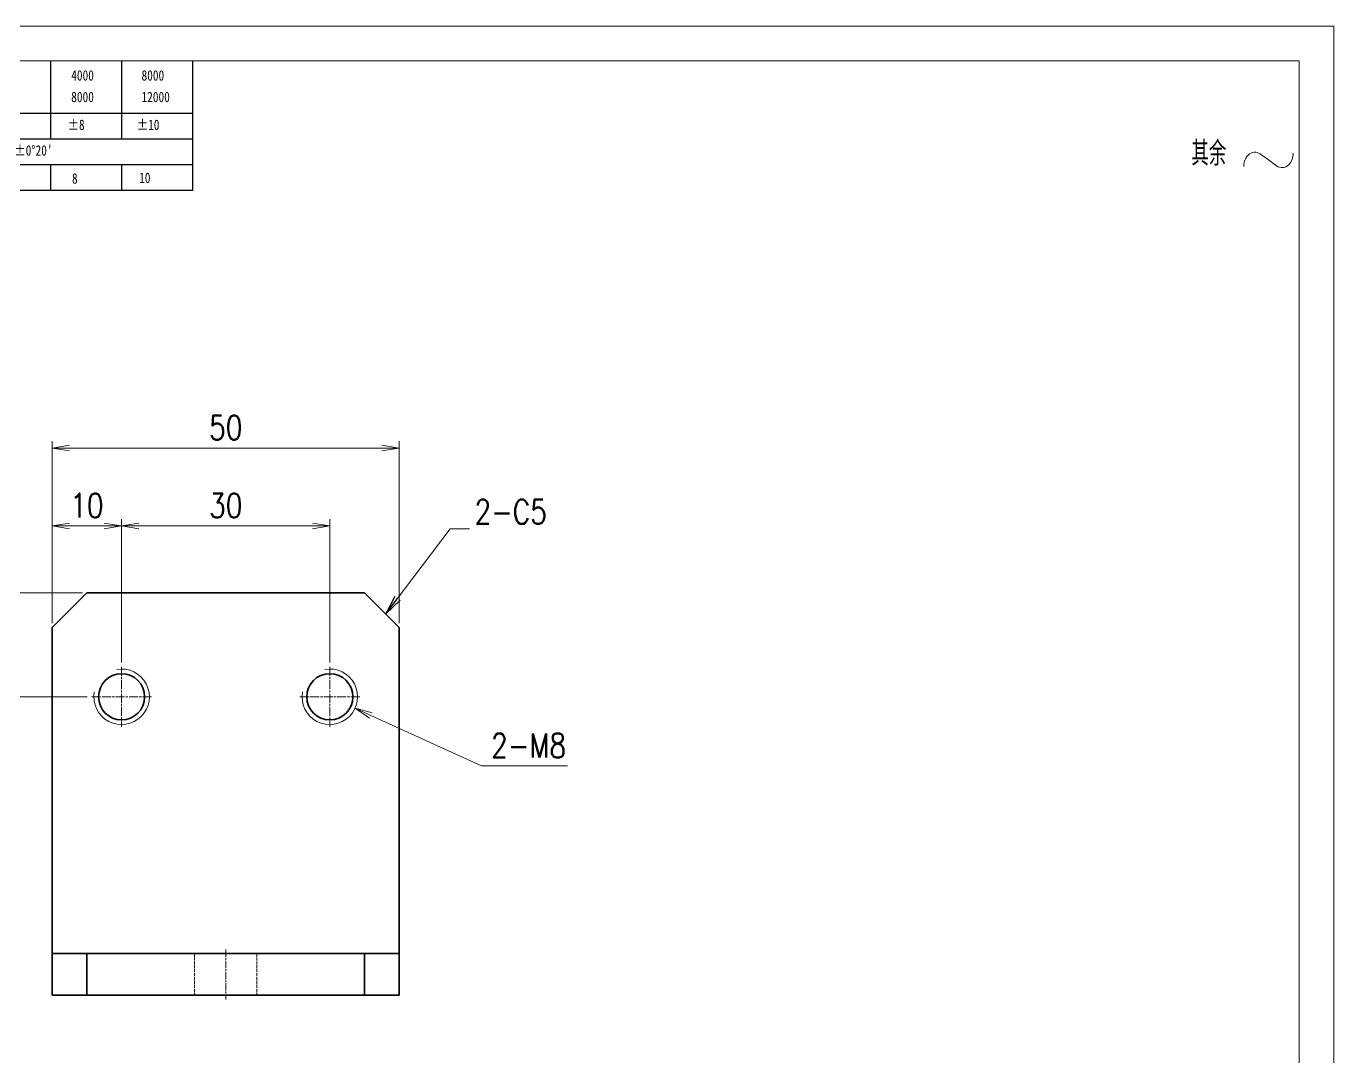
# Model space of a CAD drawing. Header units: inches. Extents: x 269 to 10986, y 1043 to 4337.
# Drawn here: x 4139.9 to 4328.3, y 3645.9 to 3794.4 of the extents above; entities that cross this region are included whole.
import ezdxf

# ---------------------------------------------------------------- set-up
doc = ezdxf.new("R2010")
doc.units = ezdxf.units.IN
doc.header["$MEASUREMENT"] = 0
for name, pattern in [('AM_ISO02W050x2', [3.75, 3, -0.75]), ('AM_ISO08W050x2', [9, 6, -0.75, 1.5, -0.75]), ('DOT2', [0.125, 0, -0.125])]:
    doc.linetypes.add(name, pattern=pattern)
for name, color, linetype, lineweight in [('中心线', 2, 'AM_ISO08W050x2', 18), ('图框', 7, 'Continuous', 18), ('标注线', 3, 'Continuous', 18), ('粗实线', 7, 'Continuous', 35), ('细实线', 3, 'Continuous', 18), ('虚线', 1, 'AM_ISO02W050x2', 18)]:
    doc.layers.add(name, color=color, linetype=linetype, lineweight=lineweight)
doc.layers.add('图\\M+19E79\\M+195B6\\M+18E9A', color=7, linetype='Continuous')
doc.layers.add('打印', color=7, linetype='Continuous', lineweight=15, plot=False)
doc.layers.add('打印-禁用', color=7, linetype='Continuous', lineweight=15, plot=False)
doc.styles.add('DIM', font='romans.shx', dxfattribs={"width": 0.8, "bigfont": 'bigfont.shx'})
doc.styles.add('国标', font='simfang.ttf', dxfattribs={"width": 0.8})
doc.styles.add('机械长仿宋', font='gbenor.shx', dxfattribs={"height": 1, "bigfont": 'gbcbig.shx'})
doc.dimstyles.new('XR 1-1', dxfattribs={"dimtxt": 3.5, "dimasz": 2.5, "dimexe": 1, "dimexo": 0.625, "dimgap": 1.2, "dimtad": 1, "dimtoh": 1, "dimdsep": 46, "dimtxsty": 'DIM', "dimblk": 'OPEN', "dimcen": 0, "dimclrd": 8, "dimclre": 8, "dimclrt": 2, "dimazin": 2, "dimtfac": 0.5, "dimtmove": 0, "dimatfit": 3, "dimldrblk": 'OPEN', "dimfxl": 0, "dimtolj": 2, "dimlwd": 18, "dimlwe": 18, "dimarcsym": 0})
doc.dimstyles.new('XR 1-1$0', dxfattribs={"dimtxt": 3.5, "dimasz": 2.5, "dimexe": 1, "dimexo": 0.625, "dimgap": 1.2, "dimtad": 1, "dimzin": 9, "dimdsep": 46, "dimtxsty": 'DIM', "dimblk": 'OPEN', "dimcen": 0, "dimclrd": 8, "dimclre": 8, "dimclrt": 2, "dimazin": 2, "dimtfac": 0.5, "dimtmove": 0, "dimatfit": 3, "dimldrblk": 'OPEN', "dimfxl": 0, "dimtolj": 2, "dimlwd": 18, "dimlwe": 18, "dimarcsym": 0})
doc.dimstyles.new('XR 1-1$3', dxfattribs={"dimtxt": 3.5, "dimasz": 2.5, "dimexe": 1, "dimexo": 0.625, "dimgap": 1.2, "dimtad": 1, "dimtoh": 1, "dimdsep": 46, "dimtxsty": 'DIM', "dimblk": 'OPEN', "dimcen": 0, "dimclrd": 8, "dimclre": 8, "dimclrt": 2, "dimazin": 2, "dimtfac": 0.5, "dimtofl": 0, "dimtmove": 0, "dimatfit": 3, "dimldrblk": 'OPEN', "dimfxl": 0, "dimtolj": 2, "dimlwd": 18, "dimlwe": 18, "dimarcsym": 0})

# ---------------------------------------------------------------- blocks, each defined once
blk = doc.blocks.new('GZDEH零件A3图框V01版')
at = {"layer": '图\\M+19E79\\M+195B6\\M+18E9A', "color": 9}
for p, q in [((3092.64, -1561.98), (3092.64, -1554.46)), ((3102.86, -1561.98), (3102.86, -1554.46)), ((3113.09, -1573.08), (3113.09, -1554.46)), ((2996.09, -1561.98), (3113.09, -1561.98)), ((3092.64, -1565.68), (3092.64, -1561.98)), ((3102.86, -1565.68), (3102.86, -1561.98)), ((2996.09, -1565.68), (3113.09, -1565.68)), ((2996.09, -1569.38), (3113.09, -1569.38)), ((3092.64, -1573.08), (3092.64, -1569.38)), ((3102.86, -1573.08), (3102.86, -1569.38)), ((2990.09, -1573.08), (3113.09, -1573.08))]:
    blk.add_line(p, q, dxfattribs=at)
at = {"layer": '图框', "linetype": 'Continuous'}
for p, q in [((3272.49, -1554.46), (2882.49, -1554.46)), ((3272.49, -1832.96), (3272.49, -1554.46))]:
    blk.add_line(p, q, dxfattribs=at)
at = {"layer": '打印-禁用', "linetype": 'Continuous'}
for p, q in [((3277.49, -1549.46), (2857.49, -1549.46)), ((3277.49, -1846.46), (3277.49, -1549.46))]:
    blk.add_line(p, q, dxfattribs=at)
at = {"layer": '图\\M+19E79\\M+195B6\\M+18E9A', "color": 9, "style": '国标', "width": 0.8}
for s, p in [('4000', (3095.57, -1557.31)), ('8000', (3105.7, -1557.31)), ('8000', (3095.57, -1560.41)), ('12000', (3105.7, -1560.41)), ('±8', (3095.06, -1564.42)), ('±10', (3105.02, -1564.42)), ("±0%%D20'", (3087.38, -1568.12)), ('8', (3095.68, -1572.15)), ('10', (3105.36, -1572.06))]:
    blk.add_text(s, height=1.5, dxfattribs=at).set_placement(p)
blk = doc.blocks.new('DEH A3')
at = {"layer": '图框'}
blk.add_blockref('GZDEH零件A3图框V01版', (-2857.49, 1846.46), dxfattribs=at)
blk = doc.blocks.new('其余不去材料')
at = {"layer": '标注线', "color": 2, "lineweight": 13}
for points in [[(0, 0.17), (0.01, 0.48), (0.07, 0.79), (0.16, 1.09), (0.28, 1.36), (0.44, 1.6), (0.62, 1.8), (0.82, 1.97), (1.04, 2.09), (1.26, 2.17), (1.49, 2.21), (1.72, 2.21), (1.94, 2.17), (2.37, 1.97), (2.41, 1.95)], [(2.41, 1.95), (3.55, 1.11), (4.7, 0.27)], [(4.7, 0.27), (4.91, 0.14), (5.14, 0.05), (5.37, 0), (5.6, 0), (5.82, 0.04), (6.04, 0.11), (6.45, 0.38), (6.79, 0.8), (7.02, 1.34), (7.11, 1.95), (7.11, 2.09)]]:
    blk.add_lwpolyline(points, dxfattribs=at)
at = {"layer": '标注线', "color": 7, "linetype": 'DOT2', "style": '机械长仿宋'}
blk.add_text('其余', height=3.5, dxfattribs=at).set_placement((-7.56, 0.3))
blk = doc.blocks.new('_Open')
at = {"color": 0, "linetype": 'ByBlock', "lineweight": -2}
for p, q in [((-1, 0.167), (0, 0)), ((-1, -0.167), (0, 0)), ((0, 0), (-1, 0))]:
    blk.add_line(p, q, dxfattribs=at)
blk = doc.blocks.new('*D1178')
at = {"layer": 'Defpoints', "color": 0, "transparency": 16777216}
for p in [(4193.6, 3733.57), (4143.6, 3707.73), (4193.6, 3707.73)]:
    blk.add_point(p, dxfattribs=at)
at = {"layer": '标注线', "color": 8, "lineweight": 18, "transparency": 16777216}
for p, q in [((4143.6, 3708.36), (4143.6, 3734.57)), ((4193.6, 3708.36), (4193.6, 3734.57)), ((4146.1, 3733.57), (4191.1, 3733.57))]:
    blk.add_line(p, q, dxfattribs=at)
at = {"layer": '标注线', "color": 8, "lineweight": 18, "transparency": 16777216, "xscale": 2.5, "yscale": 2.5, "zscale": 2.5, "rotation": 180}
blk.add_blockref('_Open', (4143.6, 3733.57), dxfattribs=at)
at = {"layer": '标注线', "color": 8, "lineweight": 18, "transparency": 16777216, "xscale": 2.5, "yscale": 2.5, "zscale": 2.5}
blk.add_blockref('_Open', (4193.6, 3733.57), dxfattribs=at)
at = {"layer": '标注线', "color": 2, "transparency": 16777216, "insert": (4168.6, 3736.52), "char_height": 3.5, "attachment_point": 5, "style": 'DIM'}
blk.add_mtext('\\A2;50', dxfattribs=at)
blk = doc.blocks.new('*D1179')
at = {"layer": 'Defpoints', "color": 0, "transparency": 16777216}
for p in [(4148.6, 3712.73), (4129.26, 3697.73), (4149.28, 3697.73)]:
    blk.add_point(p, dxfattribs=at)
at = {"layer": '标注线', "color": 8, "lineweight": 18, "transparency": 16777216}
for p, q in [((4147.98, 3712.73), (4128.26, 3712.73)), ((4129.26, 3710.23), (4129.26, 3700.23)), ((4148.66, 3697.73), (4128.26, 3697.73))]:
    blk.add_line(p, q, dxfattribs=at)
at = {"layer": '标注线', "color": 8, "lineweight": 18, "transparency": 16777216, "xscale": 2.5, "yscale": 2.5, "zscale": 2.5}
for p, rotation in [((4129.26, 3712.73), 90), ((4129.26, 3697.73), 270)]:
    blk.add_blockref('_Open', p, dxfattribs=dict(at, rotation=rotation))
at = {"layer": '标注线', "color": 2, "transparency": 16777216, "insert": (4126.31, 3705.23), "char_height": 3.5, "attachment_point": 5, "rotation": 90, "style": 'DIM'}
blk.add_mtext('\\A2;15', dxfattribs=at)
blk = doc.blocks.new('*D1180')
at = {"layer": 'Defpoints', "color": 0, "transparency": 16777216}
for p in [(4143.6, 3722.34), (4143.6, 3719.74), (4153.6, 3702.05)]:
    blk.add_point(p, dxfattribs=at)
at = {"layer": '标注线', "color": 8, "lineweight": 18, "transparency": 16777216}
for p, q in [((4143.6, 3720.36), (4143.6, 3723.34)), ((4153.6, 3702.68), (4153.6, 3723.34)), ((4151.1, 3722.34), (4146.1, 3722.34))]:
    blk.add_line(p, q, dxfattribs=at)
at = {"layer": '标注线', "color": 8, "lineweight": 18, "transparency": 16777216, "xscale": 2.5, "yscale": 2.5, "zscale": 2.5, "rotation": 180}
blk.add_blockref('_Open', (4143.6, 3722.34), dxfattribs=at)
at = {"layer": '标注线', "color": 8, "lineweight": 18, "transparency": 16777216, "xscale": 2.5, "yscale": 2.5, "zscale": 2.5}
blk.add_blockref('_Open', (4153.6, 3722.34), dxfattribs=at)
at = {"layer": '标注线', "color": 2, "transparency": 16777216, "insert": (4148.6, 3725.29), "char_height": 3.5, "attachment_point": 5, "style": 'DIM'}
blk.add_mtext('\\A2;10', dxfattribs=at)
blk = doc.blocks.new('*D1181')
at = {"layer": 'Defpoints', "color": 0, "transparency": 16777216}
for p in [(4183.6, 3722.34), (4153.6, 3718.73), (4183.6, 3702.05)]:
    blk.add_point(p, dxfattribs=at)
at = {"layer": '标注线', "color": 8, "lineweight": 18, "transparency": 16777216}
for p, q in [((4153.6, 3719.36), (4153.6, 3723.34)), ((4183.6, 3702.68), (4183.6, 3723.34)), ((4156.1, 3722.34), (4181.1, 3722.34))]:
    blk.add_line(p, q, dxfattribs=at)
at = {"layer": '标注线', "color": 8, "lineweight": 18, "transparency": 16777216, "xscale": 2.5, "yscale": 2.5, "zscale": 2.5, "rotation": 180}
blk.add_blockref('_Open', (4153.6, 3722.34), dxfattribs=at)
at = {"layer": '标注线', "color": 8, "lineweight": 18, "transparency": 16777216, "xscale": 2.5, "yscale": 2.5, "zscale": 2.5}
blk.add_blockref('_Open', (4183.6, 3722.34), dxfattribs=at)
at = {"layer": '标注线', "color": 2, "transparency": 16777216, "insert": (4168.6, 3725.29), "char_height": 3.5, "attachment_point": 5, "style": 'DIM'}
blk.add_mtext('\\A2;30', dxfattribs=at)
blk = doc.blocks.new('*D1182')
at = {"layer": 'Defpoints', "color": 0, "transparency": 16777216}
for p in [(4179.96, 3699.39), (4187.24, 3696.07)]:
    blk.add_point(p, dxfattribs=at)
at = {"layer": '标注线', "color": 8, "lineweight": 18, "transparency": 16777216}
for p, q in [((4205.44, 3687.76), (4189.52, 3695.03)), ((4217.84, 3687.76), (4205.44, 3687.76))]:
    blk.add_line(p, q, dxfattribs=at)
at = {"layer": '标注线', "color": 8, "lineweight": 18, "transparency": 16777216, "xscale": 2.5, "yscale": 2.5, "zscale": 2.5, "rotation": 155.4555285369291}
blk.add_blockref('_Open', (4187.24, 3696.07), dxfattribs=at)
at = {"layer": '标注线', "color": 2, "transparency": 16777216, "insert": (4212.24, 3690.71), "char_height": 3.5, "attachment_point": 5, "style": 'DIM'}
blk.add_mtext('\\A2;{\\Fromans,bigfont|c134;2-}M8', dxfattribs=at)

msp = doc.modelspace()

# ---------------------------------------------------------------- linework, layer by layer
at = {"layer": '中心线', "lineweight": 13, "ltscale": 0.216028}
for p, q in [((4153.603, 3702.052), (4153.603, 3693.411)), ((4183.603, 3702.052), (4183.603, 3693.411)), ((4157.924, 3697.731), (4149.283, 3697.731)), ((4187.924, 3697.731), (4179.283, 3697.731))]:
    msp.add_line(p, q, dxfattribs=at)
at = {"layer": '中心线', "lineweight": 13, "ltscale": 0.180014}
msp.add_line((4168.603, 3661.331), (4168.603, 3654.131), dxfattribs=at)
at = {"layer": '打印'}
msp.add_lwpolyline([(3908.262, 3794.354), (4328.262, 3794.354), (4328.262, 3497.354), (3908.262, 3497.354)], close=True, dxfattribs=at)
at = {"layer": '粗实线', "ltscale": 0.176777}
for p, q in [((4148.603, 3712.731), (4143.603, 3707.731)), ((4188.603, 3712.731), (4193.603, 3707.731))]:
    msp.add_line(p, q, dxfattribs=at)
at = {"layer": '粗实线'}
for p, q in [((4188.603, 3712.731), (4148.603, 3712.731)), ((4143.603, 3707.731), (4143.603, 3664.731)), ((4193.603, 3707.731), (4193.603, 3664.731)), ((4188.603, 3660.731), (4148.603, 3660.731)), ((4188.603, 3654.731), (4148.603, 3654.731))]:
    msp.add_line(p, q, dxfattribs=at)
at = {"layer": '粗实线', "ltscale": 0.1}
for p, q in [((4143.603, 3664.731), (4143.603, 3660.731)), ((4193.603, 3664.731), (4193.603, 3660.731))]:
    msp.add_line(p, q, dxfattribs=at)
at = {"layer": '粗实线', "ltscale": 0.15}
for p, q in [((4143.603, 3654.731), (4143.603, 3660.731)), ((4148.603, 3654.731), (4148.603, 3660.731)), ((4188.603, 3654.731), (4188.603, 3660.731)), ((4193.603, 3654.731), (4193.603, 3660.731))]:
    msp.add_line(p, q, dxfattribs=at)
at = {"layer": '粗实线', "ltscale": 0.125}
for p, q in [((4143.603, 3660.731), (4148.603, 3660.731)), ((4188.603, 3660.731), (4193.603, 3660.731)), ((4143.603, 3654.731), (4148.603, 3654.731)), ((4188.603, 3654.731), (4193.603, 3654.731))]:
    msp.add_line(p, q, dxfattribs=at)
at = {"layer": '粗实线'}
for centre in [(4153.603, 3697.731), (4183.603, 3697.731)]:
    msp.add_circle(centre, 3.323, dxfattribs=at)
at = {"layer": '细实线'}
for centre in [(4153.603, 3697.731), (4183.603, 3697.731)]:
    msp.add_arc(centre, 4, 169.99999, 100.00001, dxfattribs=at)
at = {"layer": '虚线', "ltscale": 0.15}
for p, q in [((4164.103, 3660.731), (4164.103, 3654.731)), ((4164.103, 3660.731), (4164.103, 3654.731)), ((4173.103, 3660.731), (4173.103, 3654.731)), ((4173.103, 3660.731), (4173.103, 3654.731))]:
    msp.add_line(p, q, dxfattribs=at)

# ---------------------------------------------------------------- block references
at = {"layer": '图框'}
msp.add_blockref('DEH A3', (3908.262, 3497.354), dxfattribs=at)
at = {"layer": '标注线'}
msp.add_blockref('其余不去材料', (4315.293, 3773.965), dxfattribs=at)

# ---------------------------------------------------------------- texts
at = {"layer": '标注线', "color": 2, "insert": (4204.45, 3722.646), "char_height": 3.5, "attachment_point": 7, "style": 'DIM'}
msp.add_mtext('\\A2;{\\Fromans,bigfont|c134;2-}C5', dxfattribs=at)

# ---------------------------------------------------------------- dimensions: what is measured, and where the dimension line sits
at = {"layer": '标注线'}
for base, p1, p2, picture, middle in [((4193.603, 3733.574), (4143.603, 3707.731), (4193.603, 3707.731), '*D1178', (4168.603, 3736.524)), ((4143.603, 3722.337), (4153.603, 3702.052), (4143.603, 3719.737), '*D1180', (4148.603, 3725.287)), ((4183.603, 3722.337), (4153.603, 3718.734), (4183.603, 3702.052), '*D1181', (4168.603, 3725.287))]:
    dim = msp.add_linear_dim(base=base, p1=p1, p2=p2, dimstyle='XR 1-1$0', dxfattribs=at)
    dim.commit()
    dim.dimension.update_dxf_attribs({"geometry": picture, "text_midpoint": middle})
dim = msp.add_linear_dim(base=(4129.257, 3697.731), p1=(4148.603, 3712.731), p2=(4149.283, 3697.731), angle=90, dimstyle='XR 1-1$0', dxfattribs=at)
dim.commit()
dim.dimension.update_dxf_attribs({"geometry": '*D1179', "text_midpoint": (4126.307, 3705.231)})
dim = msp.add_diameter_dim_2p(p1=(4179.965, 3699.393), p2=(4187.242, 3696.07), text='{\\Fromans,bigfont|c134;2-}<>', dimstyle='XR 1-1$3', override={"dimpost": 'M<>'}, dxfattribs=at)
dim.commit()
dim.dimension.update_dxf_attribs({"geometry": '*D1182', "text_midpoint": (4212.238, 3687.76), "dimtype": 163})

# ---------------------------------------------------------------- leaders
msp.add_leader([(4191.657, 3709.678), (4200.95, 3721.947), (4203.75, 3721.947)], dimstyle='XR 1-1', override={"dimasz": 2.8, "dimexe": 0.69965, "dimexo": 0.69965, "dimgap": 0.69965}, dxfattribs=at)

doc.saveas('drawing.dxf')
